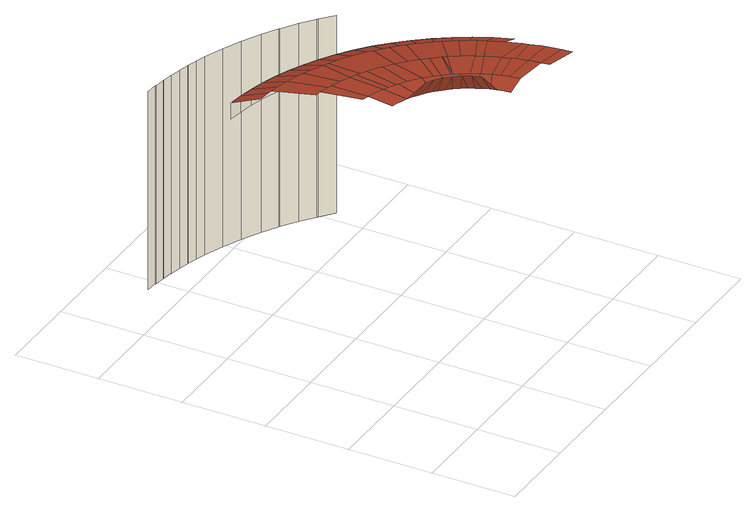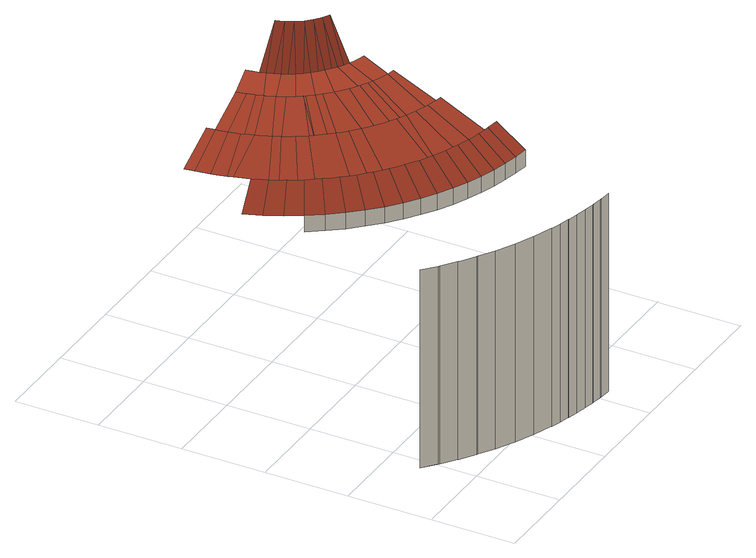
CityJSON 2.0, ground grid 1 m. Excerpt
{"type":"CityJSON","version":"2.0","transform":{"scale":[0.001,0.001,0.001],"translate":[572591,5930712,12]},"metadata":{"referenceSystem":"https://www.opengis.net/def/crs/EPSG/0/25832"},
"CityObjects":{
"building1":{"type":"Building","attributes":{"Grundfläche 2D":"390.780724","Grundhöhe NN":"4.733"},"geometry":[{"type":"MultiSurface","lod":"3","boundaries":[[[0,1,2]],[[3,4,0,2]],[[5,6,7,3]],[[7,4,3]],[[8,9,10,5]],[[10,6,5]],[[11,12,13,14,15,16,17,18,19,1]],[[20,21,22,8]],[[22,9,8]],[[23,24,25,26]],[[27,21,20]],[[25,28,26]],[[29,24,23]],[[20,26,28,27]],[[30,31,32,33,11,1,0,4]],[[34,35,36,37,16,38]],[[39,40,41,38,16,15,14,13,12,11,42]],[[43,44,45,46,30,4,7,6,47]],[[48,42,11,33]],[[49,36,35,34,50,51,52,53]],[[54,55,56,57,58]],[[59,60,61,47,6,10,9,62]],[[63,64,48,33,32,31]],[[65,66,54,58]],[[67,68,69,62,9,22,21,70]],[[71,58,57,53,52]],[[72,73,74,75,28,25,24]],[[76,77,78,70,21,27,28,75]],[[34,38,41,40,79,80,81,50]],[[82,83,84,85,86,72,24,29,87,88,89]],[[90,91,63,31,30,46,45,92]],[[93,94,92,45,44,43,47]],[[50,95,71,52,51]],[[96,65,58,71]],[[39,42,97,98,79,40]],[[48,64,99,97,42]],[[100,68,67]],[[80,101,95,50,81]],[[102,103,59,62]],[[104,96,71,95]],[[105,106,107,108,109,110]],[[111,112,113,93,47,61,60,59,103]],[[100,114,102,62,69,68]],[[115,116,77,76,75]],[[117,118,108,107]],[[119,101,80,79,98]],[[120,121,72,86]],[[116,122,123,124,125,67,70,78,77]],[[126,127,118,117]],[[108,118,127]],[[128,104,95,101]],[[129,130,84,83,82,89,131]],[[63,91,90,92,94,93,132,133,134,135,136,137,99,64]],[[138,139,127,126]],[[140,141,115,75,74,73,72,121]],[[100,67,125]],[[142,143,139,138]],[[144,145,120,86,85,84,130]],[[127,139,143]],[[146,119,98,97]],[[147,128,101,119]],[[113,112,148,149,132,93]],[[143,142,150,151,152,153,154,155]],[[156,146,97,99,137]],[[119,146,157,147]],[[158,159,153,152]],[[135,160,156,137,136]],[[112,111,103,161,162,148]],[[153,159,163]],[[164,163,159,158]],[[102,114,100,125,165,166,167,168,161,103]],[[169,157,146,156]],[[170,171,163,164]],[[172,160,135,134,133]],[[120,145,173,174,121]],[[122,116,175,176,177,123]],[[178,179,180,131]],[[115,181,175,116]],[[170,182,183,184,185,171]],[[129,131,180,186,187,130]],[[125,124,123,177,188,165]],[[189,169,156,160]],[[144,130,187,190,173,145]],[[191,172,133,132,149]],[[115,141,140,121,174,192,193,181]],[[183,194,195,196,197,184]],[[198,191,149,148,162]],[[199,189,160,172]],[[200,198,162,161,168]],[[172,191,201,199]],[[202,200,168,167,166]],[[195,203,204,205,206,196]],[[207,202,166,165,188]],[[208,201,191,198]],[[209,207,188,177,176]],[[210,209,176,175,181]],[[211,208,198,200]],[[205,204,212,213,214,215,216,217]],[[210,181,193,192,218]],[[219,211,200,202]],[[220,219,202,207]],[[221,222,215,214]],[[223,224,222,221]],[[223,225,226,227,228,224]],[[229,230,227,226]],[[231,232,230,229]],[[233,234,232,231]],[[230,232,234]]],"semantics":{"surfaces":[{"type":"RoofSurface"},{"type":"WallSurface"}],"values":[0,0,0,0,0,0,0,0,0,0,0,0,0,0,0,0,0,0,0,0,0,0,0,1,0,0,0,0,0,0,0,0,0,1,0,0,0,0,0,1,1,0,0,0,1,0,0,0,1,0,1,0,0,1,0,0,1,0,0,0,1,0,1,0,1,1,0,0,0,1,0,1,1,0,0,0,0,0,1,0,0,1,0,0,0,1,0,1,0,1,0,1,0,1,0,0,1,1,0,1,1,1,1,1,1,1,1,0]}}]}
},
"vertices":[
[979,1304,3235],[915,1336,3235],[736,1006,3635],[818,958,3635],[1043,1266,3235],[895,896,3635],[1165,1177,3235],[1105,1224,3235],[966,823,3635],[1276,1070,3235],[1222,1126,3235],[1040,1689,3185],[1017,1699,3185],[952,1724,3185],[930,1732,3185],[864,1752,3185],[843,1759,3185],[718,1406,3235],[784,1387,3235],[849,1364,3235],[1026,739,3635],[1373,946,3235],[1327,1010,3235],[1109,547,3635],[1511,663,3235],[1484,737,3235],[1075,646,3635],[1415,879,3235],[1452,809,3235],[1532,589,3235],[1212,1600,3185],[1189,1614,3185],[1127,1647,3185],[1103,1660,3185],[992,2322,3048],[916,2342,3048],[873,2351,3048],[757,1780,3185],[1037,2310,3048],[1234,2239,3048],[1159,2270,3048],[1113,2285,3048],[1281,2221,3048],[1376,1485,3185],[1355,1503,3185],[1296,1546,3185],[1273,1562,3185],[1434,1438,3185],[1355,2185,3048],[797,2367,3048],[1149,2898,2873],[1056,2920,2873],[996,2935,2873],[903,2952,2873],[768,3372,2673],[695,2981,2873],[751,2974,2873],[844,2962,2873],[935,3349,2673],[1527,1347,3185],[1509,1367,3185],[1454,1419,3185],[1579,1290,3185],[1474,2122,3048],[1401,2163,3048],[935,3349,2473],[768,3372,2473],[1659,1187,3185],[1645,1208,3185],[1596,1269,3185],[1704,1121,3185],[1106,3316,2673],[1851,819,3185],[1845,837,3185],[1813,915,3185],[1805,935,3185],[1768,1009,3185],[1758,1030,3185],[1717,1100,3185],[1368,2826,2873],[1305,2850,2873],[1212,2878,2873],[1922,534,3185],[1906,623,3185],[1904,636,3185],[1882,722,3185],[1878,737,3185],[1548,513,3235],[1559,438,3235],[1924,524,3185],[1591,2050,3048],[1520,2096,3048],[1636,2020,3048],[1748,1936,3048],[1705,1968,3048],[1279,3273,2673],[1106,3316,2473],[1615,2722,2873],[1460,2792,2873],[1679,2688,2873],[2108,1560,3048],[1455,3217,2673],[2017,1674,3048],[1958,1742,3048],[1279,3273,2473],[836,4406,2473],[846,4405,2473],[971,4391,2473],[971,4391,23],[846,4405,23],[836,4406,23],[1919,1780,3048],[1856,1843,3048],[1814,1879,3048],[2053,1633,3048],[2332,1183,3048],[2292,1269,3048],[981,4389,2473],[981,4389,23],[1631,3149,2673],[2434,910,3048],[2406,1003,3048],[2266,1314,3048],[2220,1396,3048],[2191,1440,3048],[2141,1518,3048],[1105,4371,2473],[1105,4371,23],[1455,3217,2473],[2497,630,3048],[2481,727,3048],[2504,589,3048],[2125,2396,2873],[2066,2444,2873],[1981,2505,2873],[1919,2548,2873],[1832,2602,2873],[1769,2641,2873],[1114,4369,2473],[1114,4369,23],[2388,1048,3048],[2353,1137,3048],[1236,4346,2473],[1236,4346,23],[2471,770,3048],[2448,866,3048],[1808,3069,2673],[1631,3149,2473],[2263,2276,2873],[2207,2329,2873],[1245,4344,2473],[1365,4318,2473],[1374,4316,2473],[1374,4316,23],[1365,4318,23],[1245,4344,23],[1982,2975,2673],[1808,3069,2473],[1492,4286,2473],[1492,4286,23],[2154,2868,2673],[2394,2145,2873],[2341,2202,2873],[1501,4284,23],[1501,4284,2473],[2629,1856,2873],[2585,1919,2873],[2516,2005,2873],[2468,2065,2873],[1982,2975,2473],[1616,4251,2473],[1616,4251,23],[2321,2747,2673],[3023,1015,2873],[3006,1080,2873],[2823,1535,2873],[2789,1602,2873],[2731,1699,2873],[2514,490,3048],[3108,538,2873],[3094,658,2873],[2874,1433,2873],[1625,4248,2473],[1737,4212,2473],[1737,4212,23],[1625,4248,23],[3087,719,2873],[3065,837,2873],[2693,1764,2873],[2154,2868,2473],[3053,900,2873],[2483,2613,2673],[2947,1258,2873],[2902,1366,2873],[1750,4207,2473],[1972,4124,2473],[1972,4124,23],[1750,4207,23],[2637,2466,2673],[2321,2747,2473],[2783,2307,2673],[2483,2613,2473],[2918,2135,2673],[1988,4117,2473],[2195,4025,2473],[2195,4025,23],[1988,4117,23],[3042,1954,2673],[2637,2466,2473],[3152,1763,2673],[3250,1564,2673],[2783,2307,2473],[2210,4017,2473],[2405,3916,2473],[2420,3908,2473],[2420,3908,23],[2405,3916,23],[2210,4017,23],[3332,1358,2673],[2918,2135,2473],[3042,1954,2473],[2603,3799,2473],[2603,3799,23],[2617,3790,2473],[2617,3790,23],[2789,3674,2473],[2802,3665,2473],[2802,3665,23],[2789,3674,23],[2968,3540,2473],[2968,3540,23],[2980,3529,2473],[2980,3529,23],[3144,3391,2473],[3144,3391,23]
]}
